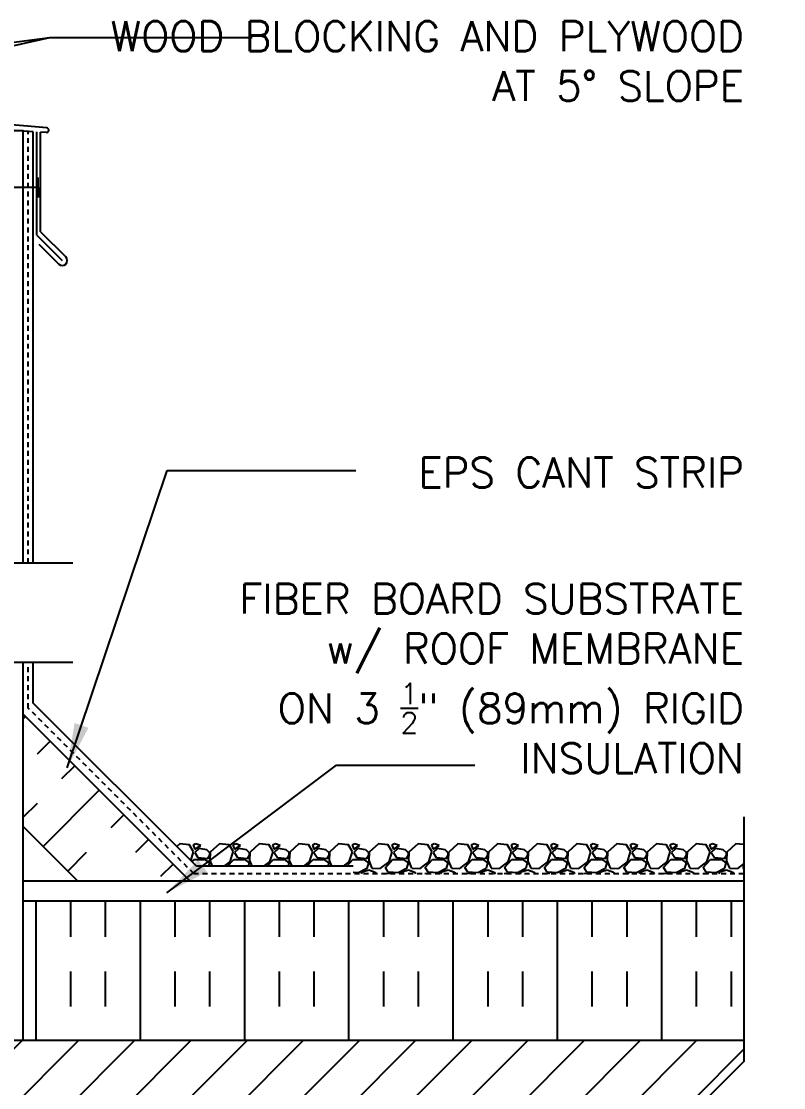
# Model space of a CAD drawing. Header units: inches. Extents: x 98 to 213, y 114 to 192.
# Drawn here: x 193.55 to 212.73, y 164.1 to 190.93 of the extents above; entities that cross this region are included whole.
import ezdxf

# ---------------------------------------------------------------- set-up
doc = ezdxf.new("R2010")
doc.units = ezdxf.units.IN
doc.header["$LTSCALE"] = 0.5
doc.header["$MEASUREMENT"] = 0
doc.linetypes.add('DASHED2', pattern=[0.375, 0.25, -0.125])
for name, color, linetype in [('HATCH', 12, 'Continuous'), ('line25', 2, 'Continuous'), ('LINE50', 5, 'Continuous'), ('LINE9', 9, 'Continuous'), ('TEXT', 4, 'Continuous')]:
    doc.layers.add(name, color=color, linetype=linetype)
doc.styles.add('DIM', font='romans.shx', dxfattribs={"width": 0.7})
doc.styles.add('ROMANS', font='romans.shx', dxfattribs={"height": 0.75})
doc.dimstyles.new('ext_12', dxfattribs={"dimscale": 12, "dimtxt": 0.09375, "dimasz": 0.09375, "dimexe": 0.09375, "dimexo": 0.0625, "dimgap": 0.0625, "dimtad": 1, "dimdec": 1, "dimzin": 3, "dimdsep": 46, "dimlunit": 4, "dimtxsty": 'DIM', "dimcen": 0.09, "dimdle": 0.09375, "dimclrt": 4, "dimadec": 0, "dimazin": 0, "dimtfac": 1, "dimtdec": 1, "dimtmove": 2, "dimatfit": 3, "dimfxl": 1, "dimfrac": 2, "dimtolj": 1, "dimtzin": 0, "dimarcsym": 0})

msp = doc.modelspace()

# ---------------------------------------------------------------- hatches: boundary and pattern name
at = {"layer": 'HATCH'}
h = msp.add_hatch(dxfattribs=at)
h.set_pattern_fill('INSUL', color=256, scale=7, angle=45, style=0)
h.set_pattern_definition([(45, (86.2913, 10.3933), (-1.856155, 1.856155), []), (45, (85.6726, 11.012), (-1.856155, 1.856155), [0.875, -0.875]), (45, (85.0539, 11.6308), (-1.856155, 1.856155), [0.875, -0.875])])
h.paths.add_polyline_path([(194.843, 169.419), (197.671, 169.419), (193.594, 173.496), (193.594, 170.668)])
h = msp.add_hatch(dxfattribs=at)
h.set_pattern_fill('INSUL', color=256, scale=7, angle=90, style=0)
h.set_pattern_definition([(90, (86.2913, 10.3933), (-2.625, 2e-16), []), (90, (85.4163, 10.3933), (-2.625, 2e-16), [0.875, -0.875]), (90, (84.5413, 10.3933), (-2.625, 2e-16), [0.875, -0.875])])
h.paths.add_polyline_path([(193.594, 168.794), (193.594, 165.294), (211.734, 165.294), (211.734, 168.794)])
h = msp.add_hatch(dxfattribs=at)
h.set_pattern_fill('ANSI31', color=256, scale=8, style=0)
edge = h.paths.add_edge_path(flags=16)
edge.add_arc((197.497, 161.294), 2.5, 0, 360)
edge = h.paths.add_edge_path(flags=16)
edge.add_arc((203.997, 161.294), 2.5, 0, 360)
edge = h.paths.add_edge_path()
edge.add_arc((210.497, 161.294), 2.5, 83.9701, 299.6725)
edge.add_line((211.734, 159.122), (211.734, 157.294))
edge.add_line((211.734, 157.294), (190.997, 157.294))
edge.add_line((190.997, 157.294), (187.157, 157.294))
edge.add_line((187.157, 157.294), (187.085, 157.309))
edge.add_line((187.085, 157.309), (187.024, 157.349))
edge.add_line((187.024, 157.349), (186.984, 157.41))
edge.add_line((186.984, 157.41), (186.969, 157.482))
edge.add_line((186.969, 157.482), (186.984, 157.554))
edge.add_line((186.984, 157.554), (187.024, 157.615))
edge.add_line((187.024, 157.615), (187.085, 157.655))
edge.add_line((187.085, 157.655), (187.157, 157.669))
edge.add_line((187.157, 157.669), (187.321, 160.013))
edge.add_line((187.321, 160.013), (188.766, 160.165))
edge.add_line((188.766, 160.165), (189.14, 159.62))
edge.add_line((189.14, 159.62), (189.644, 159.192))
edge.add_line((189.644, 159.192), (190.243, 158.911))
edge.add_line((190.243, 158.911), (190.894, 158.797))
edge.add_line((190.894, 158.797), (191.491, 158.844))
edge.add_line((191.491, 158.844), (192.059, 159.031))
edge.add_line((192.059, 159.031), (192.663, 159.43))
edge.add_line((192.663, 159.43), (193.127, 159.985))
edge.add_line((193.127, 159.985), (193.395, 160.59))
edge.add_line((193.395, 160.59), (193.496, 161.243))
edge.add_line((193.496, 161.243), (193.422, 161.9))
edge.add_line((193.422, 161.9), (193.179, 162.515))
edge.add_line((193.179, 162.515), (192.783, 163.044))
edge.add_line((192.783, 163.044), (192.262, 163.451))
edge.add_line((192.262, 163.451), (191.652, 163.707))
edge.add_line((191.652, 163.707), (190.997, 163.794))
edge.add_line((190.997, 163.794), (190.997, 165.294))
edge.add_line((190.997, 165.294), (211.734, 165.294))
edge.add_line((211.734, 165.294), (211.734, 164.756))
edge.add_line((211.734, 164.756), (210.734, 163.756))
edge.add_line((210.734, 163.756), (212.734, 163.756))
edge.add_line((212.734, 163.756), (212.149, 163.17))
edge.add_line((212.149, 163.17), (211.734, 163.467))
edge.add_arc((210.497, 161.294), 2.5, 60.3275, 79.8865)
edge.add_line((210.936, 163.756), (210.734, 163.756))
edge.add_line((210.734, 163.756), (210.759, 163.781))

# ---------------------------------------------------------------- linework, layer by layer
for p, q in [((194.186, 188.247), (173.219, 190.081)), ((193.844, 188.153), (192.538, 188.245)), ((193.844, 177.294), (193.844, 188.153)), ((193.938, 185.548), (193.938, 188.146)), ((194.176, 188.134), (194.032, 188.142)), ((194.032, 185.631), (194.032, 188.142)), ((193.938, 185.548), (194.575, 184.912)), ((194.032, 185.631), (194.663, 185)), ((193.988, 185.322), (194.486, 184.823)), ((193.844, 173.777), (193.844, 174.794)), ((197.952, 169.669), (193.844, 173.777)), ((197.532, 170.233), (197.456, 170.165)), ((197.772, 170.212), (197.532, 170.232)), ((197.883, 170.034), (197.773, 170.214)), ((197.941, 170.233), (197.871, 170.203)), ((197.871, 170.203), (197.911, 170.103)), ((197.911, 170.103), (198.061, 170.193)), ((198.011, 170.113), (197.911, 170.013)), ((198.062, 170.193), (197.942, 170.233)), ((198.212, 170.084), (198.012, 170.114)), ((198.532, 170.233), (198.302, 170.023)), ((198.772, 170.212), (198.532, 170.232)), ((198.883, 170.034), (198.773, 170.214)), ((198.941, 170.233), (198.871, 170.203)), ((198.871, 170.203), (198.911, 170.103)), ((198.911, 170.103), (199.061, 170.193)), ((199.011, 170.113), (198.911, 170.013)), ((199.062, 170.193), (198.942, 170.233)), ((199.212, 170.084), (199.012, 170.114)), ((199.532, 170.233), (199.302, 170.023)), ((199.772, 170.212), (199.532, 170.232)), ((199.883, 170.034), (199.773, 170.214)), ((199.941, 170.233), (199.871, 170.203)), ((199.871, 170.203), (199.911, 170.103)), ((199.911, 170.103), (200.061, 170.193)), ((200.011, 170.113), (199.911, 170.013)), ((200.062, 170.193), (199.942, 170.233)), ((200.212, 170.084), (200.012, 170.114)), ((200.532, 170.233), (200.302, 170.023)), ((200.772, 170.212), (200.532, 170.232)), ((200.883, 170.034), (200.773, 170.214)), ((200.941, 170.233), (200.871, 170.203)), ((200.871, 170.203), (200.911, 170.103)), ((200.911, 170.103), (201.061, 170.193)), ((201.011, 170.113), (200.911, 170.013)), ((201.062, 170.193), (200.942, 170.233)), ((201.212, 170.084), (201.012, 170.114)), ((201.532, 170.233), (201.302, 170.023)), ((201.772, 170.212), (201.532, 170.232)), ((201.883, 170.034), (201.773, 170.214)), ((201.941, 170.233), (201.871, 170.203)), ((201.871, 170.203), (201.911, 170.103)), ((201.911, 170.103), (202.061, 170.193)), ((202.011, 170.113), (201.911, 170.013)), ((202.062, 170.193), (201.942, 170.233)), ((202.212, 170.084), (202.012, 170.114)), ((202.532, 170.233), (202.302, 170.023)), ((202.772, 170.212), (202.532, 170.232)), ((202.883, 170.034), (202.773, 170.214)), ((202.941, 170.233), (202.871, 170.203)), ((202.871, 170.203), (202.911, 170.103)), ((202.911, 170.103), (203.061, 170.193)), ((203.011, 170.113), (202.911, 170.013)), ((203.062, 170.193), (202.942, 170.233)), ((203.212, 170.084), (203.012, 170.114)), ((203.532, 170.233), (203.302, 170.023)), ((203.772, 170.212), (203.532, 170.232)), ((203.883, 170.034), (203.773, 170.214)), ((203.941, 170.233), (203.871, 170.203)), ((203.871, 170.203), (203.911, 170.103)), ((203.911, 170.103), (204.061, 170.193)), ((204.011, 170.113), (203.911, 170.013)), ((204.062, 170.193), (203.942, 170.233)), ((204.212, 170.084), (204.012, 170.114)), ((204.532, 170.233), (204.302, 170.023)), ((204.772, 170.212), (204.532, 170.232)), ((204.883, 170.034), (204.773, 170.214)), ((204.941, 170.233), (204.871, 170.203)), ((204.871, 170.203), (204.911, 170.103)), ((204.911, 170.103), (205.061, 170.193)), ((205.011, 170.113), (204.911, 170.013)), ((205.062, 170.193), (204.942, 170.233)), ((205.212, 170.084), (205.012, 170.114)), ((205.532, 170.233), (205.302, 170.023)), ((205.772, 170.212), (205.532, 170.232)), ((205.883, 170.034), (205.773, 170.214)), ((205.941, 170.233), (205.871, 170.203)), ((205.871, 170.203), (205.911, 170.103)), ((205.911, 170.103), (206.061, 170.193)), ((206.011, 170.113), (205.911, 170.013)), ((206.062, 170.193), (205.942, 170.233)), ((206.212, 170.084), (206.012, 170.114)), ((206.532, 170.233), (206.302, 170.023)), ((206.772, 170.212), (206.532, 170.232)), ((206.883, 170.034), (206.773, 170.214)), ((206.941, 170.233), (206.871, 170.203)), ((206.871, 170.203), (206.911, 170.103)), ((206.911, 170.103), (207.061, 170.193)), ((207.011, 170.113), (206.911, 170.013)), ((207.062, 170.193), (206.942, 170.233)), ((207.212, 170.084), (207.012, 170.114)), ((207.532, 170.233), (207.302, 170.023)), ((207.772, 170.212), (207.532, 170.232)), ((207.883, 170.034), (207.773, 170.214)), ((207.941, 170.233), (207.871, 170.203)), ((207.871, 170.203), (207.911, 170.103)), ((207.911, 170.103), (208.061, 170.193)), ((208.011, 170.113), (207.911, 170.013)), ((208.062, 170.193), (207.942, 170.233)), ((208.212, 170.084), (208.012, 170.114)), ((208.532, 170.233), (208.302, 170.023)), ((208.772, 170.212), (208.532, 170.232)), ((208.883, 170.034), (208.773, 170.214)), ((208.941, 170.233), (208.871, 170.203)), ((208.871, 170.203), (208.911, 170.103)), ((208.911, 170.103), (209.061, 170.193)), ((209.011, 170.113), (208.911, 170.013)), ((209.062, 170.193), (208.942, 170.233)), ((209.212, 170.084), (209.012, 170.114)), ((209.532, 170.233), (209.302, 170.023)), ((209.772, 170.212), (209.532, 170.232)), ((209.883, 170.034), (209.773, 170.214)), ((209.941, 170.233), (209.871, 170.203)), ((209.871, 170.203), (209.911, 170.103)), ((209.911, 170.103), (210.061, 170.193)), ((210.011, 170.113), (209.911, 170.013)), ((210.062, 170.193), (209.942, 170.233)), ((210.212, 170.084), (210.012, 170.114)), ((210.532, 170.233), (210.302, 170.023)), ((210.772, 170.212), (210.532, 170.232)), ((210.883, 170.034), (210.773, 170.214)), ((210.941, 170.233), (210.871, 170.203)), ((210.871, 170.203), (210.911, 170.103)), ((210.911, 170.103), (211.061, 170.193)), ((211.011, 170.113), (210.911, 170.013)), ((211.062, 170.193), (210.942, 170.233)), ((211.212, 170.084), (211.012, 170.114)), ((211.532, 170.233), (211.302, 170.023)), ((211.734, 170.216), (211.532, 170.232)), ((197.81, 169.811), (197.881, 170.033)), ((197.838, 169.783), (197.891, 169.843)), ((197.891, 169.843), (198.151, 169.843)), ((197.911, 170.014), (197.991, 169.894)), ((197.992, 169.893), (198.242, 169.863)), ((198.151, 169.845), (198.281, 169.755)), ((198.293, 170.012), (198.213, 170.082)), ((198.241, 169.863), (198.291, 169.953)), ((198.301, 170.024), (198.291, 169.814)), ((198.291, 169.953), (198.291, 170.013)), ((198.735, 169.669), (198.891, 169.843)), ((198.801, 169.783), (198.881, 170.033)), ((198.891, 169.843), (199.151, 169.843)), ((198.911, 170.014), (198.991, 169.894)), ((198.992, 169.893), (199.242, 169.863)), ((199.151, 169.845), (199.281, 169.755)), ((199.293, 170.012), (199.213, 170.082)), ((199.241, 169.863), (199.291, 169.953)), ((199.301, 170.024), (199.291, 169.814)), ((199.291, 169.953), (199.291, 170.013)), ((199.735, 169.669), (199.891, 169.843)), ((199.801, 169.783), (199.881, 170.033)), ((199.891, 169.843), (200.151, 169.843)), ((199.911, 170.014), (199.991, 169.894)), ((199.992, 169.893), (200.242, 169.863)), ((200.151, 169.845), (200.281, 169.755)), ((200.293, 170.012), (200.213, 170.082)), ((200.241, 169.863), (200.291, 169.953)), ((200.301, 170.024), (200.291, 169.814)), ((200.291, 169.953), (200.291, 170.013)), ((200.735, 169.669), (200.891, 169.843)), ((200.801, 169.783), (200.881, 170.033)), ((200.891, 169.843), (201.151, 169.843)), ((200.911, 170.014), (200.991, 169.894)), ((200.992, 169.893), (201.242, 169.863)), ((201.151, 169.845), (201.281, 169.755)), ((201.293, 170.012), (201.213, 170.082)), ((201.241, 169.863), (201.291, 169.953)), ((201.301, 170.024), (201.291, 169.814)), ((201.291, 169.953), (201.291, 170.013)), ((201.735, 169.669), (201.891, 169.843)), ((201.801, 169.783), (201.881, 170.033)), ((201.891, 169.843), (202.151, 169.843)), ((201.911, 170.014), (201.991, 169.894)), ((201.992, 169.893), (202.242, 169.863)), ((202.151, 169.845), (202.281, 169.755)), ((202.293, 170.012), (202.213, 170.082)), ((202.241, 169.863), (202.291, 169.953)), ((202.301, 170.024), (202.291, 169.814)), ((202.291, 169.953), (202.291, 170.013)), ((202.711, 169.643), (202.891, 169.843)), ((202.801, 169.783), (202.881, 170.033)), ((202.891, 169.843), (203.151, 169.843)), ((202.911, 170.014), (202.991, 169.894)), ((202.992, 169.893), (203.242, 169.863)), ((203.151, 169.845), (203.281, 169.755)), ((203.293, 170.012), (203.213, 170.082)), ((203.241, 169.863), (203.291, 169.953)), ((203.301, 170.024), (203.291, 169.814)), ((203.291, 169.953), (203.291, 170.013)), ((203.711, 169.643), (203.891, 169.843)), ((203.801, 169.783), (203.881, 170.033)), ((203.891, 169.843), (204.151, 169.843)), ((203.911, 170.014), (203.991, 169.894)), ((203.992, 169.893), (204.242, 169.863)), ((204.151, 169.845), (204.281, 169.755)), ((204.293, 170.012), (204.213, 170.082)), ((204.241, 169.863), (204.291, 169.953)), ((204.301, 170.024), (204.291, 169.814)), ((204.291, 169.953), (204.291, 170.013)), ((204.711, 169.643), (204.891, 169.843)), ((204.801, 169.783), (204.881, 170.033)), ((204.891, 169.843), (205.151, 169.843)), ((204.911, 170.014), (204.991, 169.894)), ((204.992, 169.893), (205.242, 169.863)), ((205.151, 169.845), (205.281, 169.755)), ((205.293, 170.012), (205.213, 170.082)), ((205.241, 169.863), (205.291, 169.953)), ((205.301, 170.024), (205.291, 169.814)), ((205.291, 169.953), (205.291, 170.013)), ((205.711, 169.643), (205.891, 169.843)), ((205.801, 169.783), (205.881, 170.033)), ((205.891, 169.843), (206.151, 169.843)), ((205.911, 170.014), (205.991, 169.894)), ((205.992, 169.893), (206.242, 169.863)), ((206.151, 169.845), (206.281, 169.755)), ((206.293, 170.012), (206.213, 170.082)), ((206.241, 169.863), (206.291, 169.953)), ((206.301, 170.024), (206.291, 169.814)), ((206.291, 169.953), (206.291, 170.013)), ((206.711, 169.643), (206.891, 169.843)), ((206.801, 169.783), (206.881, 170.033)), ((206.891, 169.843), (207.151, 169.843)), ((206.911, 170.014), (206.991, 169.894)), ((206.992, 169.893), (207.242, 169.863)), ((207.151, 169.845), (207.281, 169.755)), ((207.293, 170.012), (207.213, 170.082)), ((207.241, 169.863), (207.291, 169.953)), ((207.301, 170.024), (207.291, 169.814)), ((207.291, 169.953), (207.291, 170.013)), ((207.711, 169.643), (207.891, 169.843)), ((207.801, 169.783), (207.881, 170.033)), ((207.891, 169.843), (208.151, 169.843)), ((207.911, 170.014), (207.991, 169.894)), ((207.992, 169.893), (208.242, 169.863)), ((208.151, 169.845), (208.281, 169.755)), ((208.293, 170.012), (208.213, 170.082)), ((208.241, 169.863), (208.291, 169.953)), ((208.301, 170.024), (208.291, 169.814)), ((208.291, 169.953), (208.291, 170.013)), ((208.711, 169.643), (208.891, 169.843)), ((208.801, 169.783), (208.881, 170.033)), ((208.891, 169.843), (209.151, 169.843)), ((208.911, 170.014), (208.991, 169.894)), ((208.992, 169.893), (209.242, 169.863)), ((209.151, 169.845), (209.281, 169.755)), ((209.293, 170.012), (209.213, 170.082)), ((209.241, 169.863), (209.291, 169.953)), ((209.301, 170.024), (209.291, 169.814)), ((209.291, 169.953), (209.291, 170.013)), ((209.711, 169.643), (209.891, 169.843)), ((209.801, 169.783), (209.881, 170.033)), ((209.891, 169.843), (210.151, 169.843)), ((209.911, 170.014), (209.991, 169.894)), ((209.992, 169.893), (210.242, 169.863)), ((210.151, 169.845), (210.281, 169.755)), ((210.293, 170.012), (210.213, 170.082)), ((210.241, 169.863), (210.291, 169.953)), ((210.301, 170.024), (210.291, 169.814)), ((210.291, 169.953), (210.291, 170.013)), ((210.711, 169.643), (210.891, 169.843)), ((210.801, 169.783), (210.881, 170.033)), ((210.891, 169.843), (211.151, 169.843)), ((210.911, 170.014), (210.991, 169.894)), ((210.992, 169.893), (211.242, 169.863)), ((211.151, 169.845), (211.281, 169.755)), ((211.293, 170.012), (211.213, 170.082)), ((211.241, 169.863), (211.291, 169.953)), ((211.301, 170.024), (211.291, 169.814)), ((211.291, 169.953), (211.291, 170.013)), ((201.9, 169.669), (197.952, 169.669)), ((198.282, 169.753), (198.258, 169.669)), ((198.29, 169.815), (198.351, 169.669)), ((198.653, 169.669), (198.801, 169.784)), ((199.282, 169.753), (199.258, 169.669)), ((199.29, 169.815), (199.351, 169.669)), ((199.653, 169.669), (199.801, 169.784)), ((200.282, 169.753), (200.258, 169.669)), ((200.29, 169.815), (200.351, 169.669)), ((200.653, 169.669), (200.801, 169.784)), ((201.282, 169.753), (201.258, 169.669)), ((201.29, 169.815), (201.351, 169.669)), ((201.653, 169.669), (201.801, 169.784)), ((202.242, 169.613), (202.032, 169.503)), ((202.131, 169.533), (202.291, 169.583)), ((202.282, 169.753), (202.242, 169.613)), ((202.29, 169.815), (202.37, 169.625)), ((202.291, 169.583), (202.451, 169.523)), ((202.371, 169.623), (202.581, 169.613)), ((202.581, 169.614), (202.801, 169.784)), ((202.783, 169.523), (202.713, 169.643)), ((203.242, 169.613), (203.032, 169.503)), ((203.131, 169.533), (203.291, 169.583)), ((203.282, 169.753), (203.242, 169.613)), ((203.29, 169.815), (203.37, 169.625)), ((203.291, 169.583), (203.451, 169.523)), ((203.371, 169.623), (203.581, 169.613)), ((203.581, 169.614), (203.801, 169.784)), ((203.783, 169.523), (203.713, 169.643)), ((204.242, 169.613), (204.032, 169.503)), ((204.131, 169.533), (204.291, 169.583)), ((204.282, 169.753), (204.242, 169.613)), ((204.29, 169.815), (204.37, 169.625)), ((204.291, 169.583), (204.451, 169.523)), ((204.371, 169.623), (204.581, 169.613)), ((204.581, 169.614), (204.801, 169.784)), ((204.783, 169.523), (204.713, 169.643)), ((205.242, 169.613), (205.032, 169.503)), ((205.131, 169.533), (205.291, 169.583)), ((205.282, 169.753), (205.242, 169.613)), ((205.29, 169.815), (205.37, 169.625)), ((205.291, 169.583), (205.451, 169.523)), ((205.371, 169.623), (205.581, 169.613)), ((205.581, 169.614), (205.801, 169.784)), ((205.783, 169.523), (205.713, 169.643)), ((206.242, 169.613), (206.032, 169.503)), ((206.131, 169.533), (206.291, 169.583)), ((206.282, 169.753), (206.242, 169.613)), ((206.29, 169.815), (206.37, 169.625)), ((206.291, 169.583), (206.451, 169.523)), ((206.371, 169.623), (206.581, 169.613)), ((206.581, 169.614), (206.801, 169.784)), ((206.783, 169.523), (206.713, 169.643)), ((207.242, 169.613), (207.032, 169.503)), ((207.131, 169.533), (207.291, 169.583)), ((207.282, 169.753), (207.242, 169.613)), ((207.29, 169.815), (207.37, 169.625)), ((207.291, 169.583), (207.451, 169.523)), ((207.371, 169.623), (207.581, 169.613)), ((207.581, 169.614), (207.801, 169.784)), ((207.783, 169.523), (207.713, 169.643)), ((208.242, 169.613), (208.032, 169.503)), ((208.131, 169.533), (208.291, 169.583)), ((208.282, 169.753), (208.242, 169.613)), ((208.29, 169.815), (208.37, 169.625)), ((208.291, 169.583), (208.451, 169.523)), ((208.371, 169.623), (208.581, 169.613)), ((208.581, 169.614), (208.801, 169.784)), ((208.783, 169.523), (208.713, 169.643)), ((209.242, 169.613), (209.032, 169.503)), ((209.131, 169.533), (209.291, 169.583)), ((209.282, 169.753), (209.242, 169.613)), ((209.29, 169.815), (209.37, 169.625)), ((209.291, 169.583), (209.451, 169.523)), ((209.371, 169.623), (209.581, 169.613)), ((209.581, 169.614), (209.801, 169.784)), ((209.783, 169.523), (209.713, 169.643)), ((210.242, 169.613), (210.032, 169.503)), ((210.131, 169.533), (210.291, 169.583)), ((210.282, 169.753), (210.242, 169.613)), ((210.29, 169.815), (210.37, 169.625)), ((210.291, 169.583), (210.451, 169.523)), ((210.371, 169.623), (210.581, 169.613)), ((210.581, 169.614), (210.801, 169.784)), ((210.783, 169.523), (210.713, 169.643)), ((211.242, 169.613), (211.032, 169.503)), ((211.131, 169.533), (211.291, 169.583)), ((211.282, 169.753), (211.242, 169.613)), ((211.29, 169.815), (211.37, 169.625)), ((211.291, 169.583), (211.451, 169.523)), ((211.371, 169.623), (211.581, 169.613)), ((211.581, 169.614), (211.734, 169.732)), ((211.711, 169.643), (211.734, 169.669)), ((211.734, 169.606), (211.713, 169.643)), ((201.9, 169.544), (201.9, 169.544)), ((202.031, 169.505), (201.9, 169.516)), ((202.109, 169.482), (202.131, 169.533)), ((202.451, 169.523), (202.471, 169.482)), ((202.802, 169.492), (202.701, 169.482)), ((203.031, 169.505), (202.781, 169.525)), ((202.849, 169.482), (202.801, 169.494)), ((203.109, 169.482), (203.131, 169.533)), ((203.451, 169.523), (203.471, 169.482)), ((203.802, 169.492), (203.701, 169.482)), ((204.031, 169.505), (203.781, 169.525)), ((203.849, 169.482), (203.801, 169.494)), ((204.109, 169.482), (204.131, 169.533)), ((204.451, 169.523), (204.471, 169.482)), ((204.802, 169.492), (204.701, 169.482)), ((205.031, 169.505), (204.781, 169.525)), ((204.849, 169.482), (204.801, 169.494)), ((205.109, 169.482), (205.131, 169.533)), ((205.451, 169.523), (205.471, 169.482)), ((205.802, 169.492), (205.701, 169.482)), ((206.031, 169.505), (205.781, 169.525)), ((205.849, 169.482), (205.801, 169.494)), ((206.109, 169.482), (206.131, 169.533)), ((206.451, 169.523), (206.471, 169.482)), ((206.802, 169.492), (206.701, 169.482)), ((207.031, 169.505), (206.781, 169.525)), ((206.849, 169.482), (206.801, 169.494)), ((207.109, 169.482), (207.131, 169.533)), ((207.451, 169.523), (207.471, 169.482)), ((207.802, 169.492), (207.701, 169.482)), ((208.031, 169.505), (207.781, 169.525)), ((207.849, 169.482), (207.801, 169.494)), ((208.109, 169.482), (208.131, 169.533)), ((208.451, 169.523), (208.471, 169.482)), ((208.802, 169.492), (208.701, 169.482)), ((209.031, 169.505), (208.781, 169.525)), ((208.849, 169.482), (208.801, 169.494)), ((209.109, 169.482), (209.131, 169.533)), ((209.451, 169.523), (209.471, 169.482)), ((209.802, 169.492), (209.701, 169.482)), ((210.031, 169.505), (209.781, 169.525)), ((209.849, 169.482), (209.801, 169.494)), ((210.109, 169.482), (210.131, 169.533)), ((210.451, 169.523), (210.471, 169.482)), ((210.802, 169.492), (210.701, 169.482)), ((211.031, 169.505), (210.781, 169.525)), ((210.849, 169.482), (210.801, 169.494)), ((211.109, 169.482), (211.131, 169.533)), ((211.451, 169.523), (211.471, 169.482)), ((211.734, 169.485), (211.701, 169.482))]:
    msp.add_line(p, q, dxfattribs=at)
for centre, radius, start, end in [((194.181, 188.19), 0.0567, 265, 85), ((194.575, 184.912), 0.125, 225, 45)]:
    msp.add_arc(centre, radius, start, end, dxfattribs=at)
at = {"layer": 'line25'}
for p, q in [((193.594, 188.171), (193.094, 188.171)), ((193.594, 177.294), (193.594, 188.171)), ((193.594, 165.294), (193.594, 174.794)), ((197.796, 169.294), (193.594, 173.496)), ((194.968, 169.294), (193.594, 170.668)), ((190.997, 165.294), (194.997, 165.294)), ((194.997, 165.294), (211.734, 165.294))]:
    msp.add_line(p, q, dxfattribs=at)
msp.add_lwpolyline([(211.734, 168.794), (193.594, 168.794)], dxfattribs=at)
at = {"layer": 'LINE50', "color": 9, "linetype": 'DASHED2'}
for p, q in [((193.719, 177.294), (193.719, 188.162)), ((193.719, 173.652), (193.719, 174.794)), ((197.889, 169.482), (193.719, 173.652)), ((211.734, 169.482), (197.889, 169.482))]:
    msp.add_line(p, q, dxfattribs=at)
at = {"layer": 'LINE9'}
for p, q in [((193.973, 186.749), (192.127, 186.749)), ((193.973, 186.749), (193.973, 186.999)), ((193.973, 186.749), (193.973, 186.499)), ((194.844, 177.294), (184.608, 177.294)), ((194.844, 174.794), (184.608, 174.794))]:
    msp.add_line(p, q, dxfattribs=at)
for points in [[(211.734, 170.912), (211.734, 164.756), (210.734, 163.756), (211.734, 163.756), (212.734, 163.756), (211.734, 162.756), (211.734, 156.144)], [(211.734, 169.294), (193.594, 169.294)]]:
    msp.add_lwpolyline(points, dxfattribs=at)

# ---------------------------------------------------------------- texts
at = {"layer": 'TEXT', "char_height": 0.75, "attachment_point": 3, "style": 'ROMANS'}
for s, insert, width in [('\\A1;WOOD BLOCKING AND PLYWOOD \\PAT 5%%D SLOPE', (211.734, 190.93), 17.3954), ('\\A1;EPS CANT STRIP', (211.734, 179.951), 9.59335), ('\\A1;FIBER BOARD SUBSTRATE\\Pw/ ROOF MEMBRANE \\PON 3 {\\H0.7x;\\S1/2;}" (89mm) RIGID \\PINSULATION', (211.734, 176.776), 26.1134)]:
    msp.add_mtext(s, dxfattribs=dict(at, insert=insert, width=width))

# ---------------------------------------------------------------- leaders
at = {"layer": 'TEXT'}
for points in [[(180.344, 187.426), (194.264, 190.519)], [(182.707, 189.082), (194.264, 190.519), (199.352, 190.519)], [(194.703, 172.148), (197.216, 179.627), (201.964, 179.627)], [(197.208, 169.002), (201.478, 172.214), (204.96, 172.214)]]:
    msp.add_leader(points, dimstyle='ext_12', override={"dimgap": 0.0625, "dimtad": 0}, dxfattribs=at)

doc.saveas('drawing.dxf')
